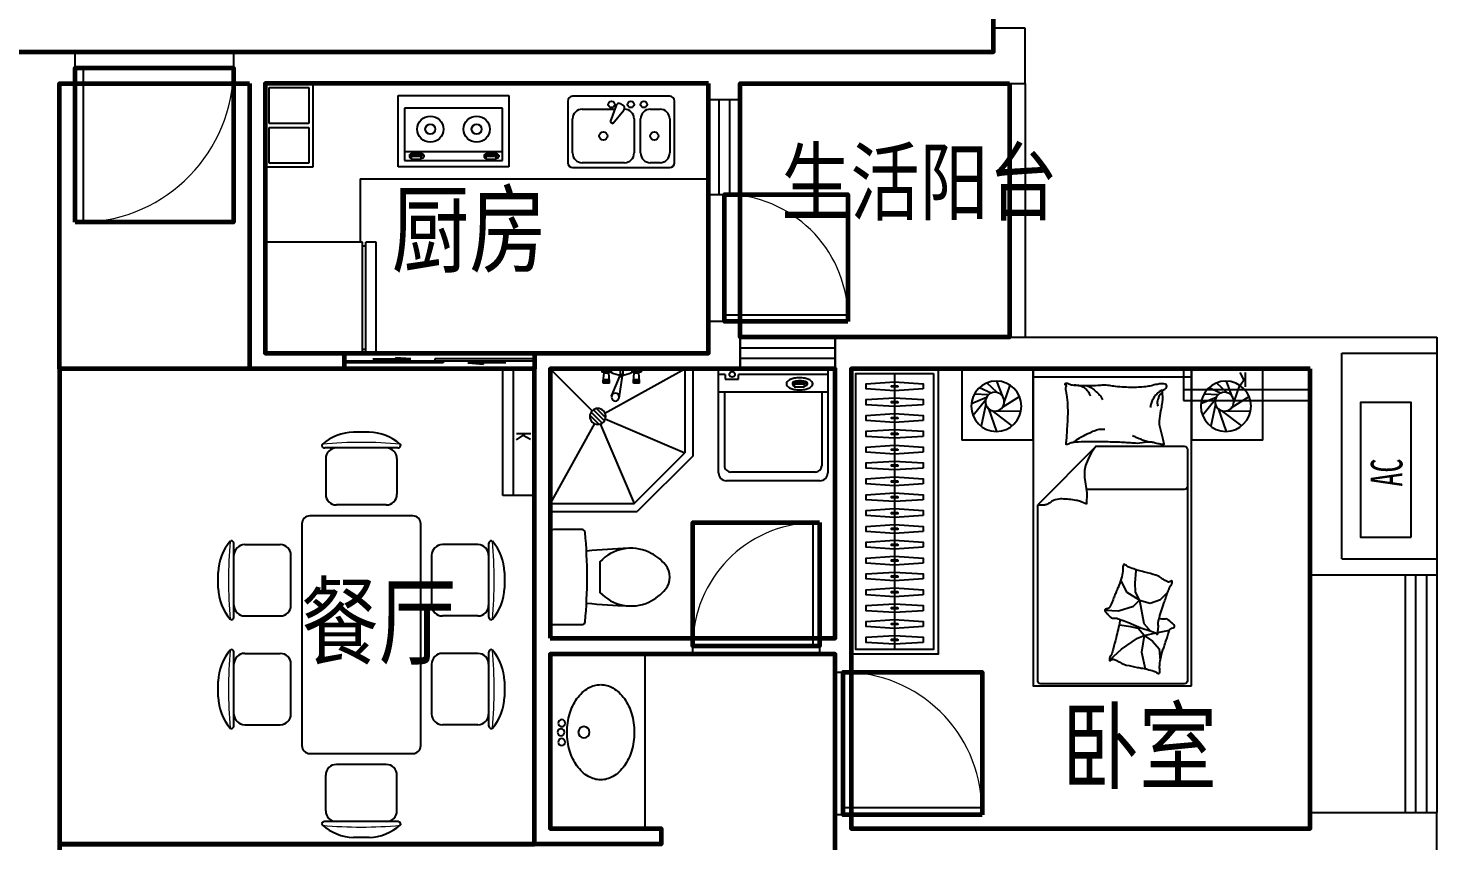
# Model space of a CAD drawing. Extents: x 952153 to 990953, y -827433 to -803533.
# Drawn here: x 971455 to 980353, y -819611 to -814483 of the extents above; entities that cross this region are included whole.
import ezdxf

# ---------------------------------------------------------------- set-up
doc = ezdxf.new("R2010")
doc.units = 0
doc.header["$LTSCALE"] = 1000
doc.header["$MEASUREMENT"] = 0
doc.linetypes.add('HIDDEN', pattern=[7.5, 5, -2.5])
doc.layers.get('0').update_dxf_attribs({"linetype": 'CONTINUOUS'})
for name, color, linetype in [('Balcony(阳台)', 11, 'CONTINUOUS'), ('BATH', 8, 'CONTINUOUS'), ('Elec(电器)', 33, 'CONTINUOUS'), ('F1', 223, 'CONTINUOUS'), ('Furniture(家具)', 8, 'CONTINUOUS'), ('WALL', 2, 'CONTINUOUS'), ('WINDOW', 4, 'CONTINUOUS'), ('家具', 8, 'CONTINUOUS'), ('家具示意', 8, 'CONTINUOUS')]:
    doc.layers.add(name, color=color, linetype=linetype)
for name, color, linetype, lineweight in [('GT_卧室', 1, 'CONTINUOUS', 60), ('GT_卫生间', 5, 'CONTINUOUS', 60), ('GT_厨房', 4, 'CONTINUOUS', 60), ('GT_过道', 30, 'CONTINUOUS', 60), ('GT_门', 245, 'CONTINUOUS', 60), ('GT_阳台', 6, 'CONTINUOUS', 60), ('GT_餐厅', 3, 'CONTINUOUS', 60), ('文字标注', 121, 'CONTINUOUS', 0)]:
    doc.layers.add(name, color=color, linetype=linetype, lineweight=lineweight)
doc.styles.add('-黑体', font='simhei.ttf', dxfattribs={"width": 0.8})
doc.styles.add('_ZBHZ', font='simhei.ttf', dxfattribs={"width": 0.8})
doc.styles.add('DIM_FONT', font='ZBTXT.shx', dxfattribs={"width": 0.8})

# ---------------------------------------------------------------- blocks, each defined once
blk = doc.blocks.new('A$C718D6682')
at = {"linetype": 'Continuous'}
for p, q in [((0, 0.5), (0, 656.3)), ((50, 706.3), (640, 706.3)), ((690, 656.3), (690, 0.5)), ((690, 145.2), (0, 145.2))]:
    blk.add_line(p, q, dxfattribs=at)
for p, q in [((77.7, 651.5), (612.3, 651.5)), ((37.7, 144.8), (37.7, 611.5)), ((652.3, 144.8), (652.3, 611.5)), ((130.2, 88.5), (130.2, 99)), ((146.9, 113.4), (146.9, 96.8)), ((211.5, 113.4), (146.9, 113.4)), ((146.9, 96.8), (211.5, 96.8)), ((211.5, 96.8), (211.5, 113.4)), ((222, 87.4), (221.9, 99.1)), ((0, 36.3), (564.3, 36.3)), ((0, 0.5), (690, 0.5)), ((647.4, 66.1), (564.3, 66.1)), ((564.3, 66.1), (564.3, 35.5)), ((647.4, 35.5), (647.4, 66.1)), ((647.4, 36.3), (690, 36.3))]:
    blk.add_line(p, q)
blk.add_lwpolyline([(261.7, 94.9, 0.185158), (256.8, 107.7, 0.102042), (237.3, 122, 0.060862), (212.3, 130, 0.047173), (178.5, 133.2, 0.047173), (144.8, 130, 0.060862), (119.7, 122, 0.102042), (100.3, 107.7, 0.185158), (95.4, 94.9, 0.185158), (100.3, 82.2, 0.102042), (119.7, 67.8, 0.060862), (144.8, 59.8, 0.047173), (178.5, 56.6, 0.047173), (212.3, 59.8, 0.060862), (237.3, 67.8, 0.102042), (256.8, 82.2, 0.185158)], format="xyb", close=True)
for points in [[(146.9, 108.2, 0.008736), (143.6, 107.4, 0.076276), (132.1, 102.5, 0.259034), (130.2, 99, 0.259034)], [(130.2, 99, 0.259034), (132.1, 95.6, 0.076276), (143.6, 90.7, 0.036515), (157.2, 88.2, 0.026615), (176, 87.2, 0.026615), (194.9, 88.2, 0.036515), (208.4, 90.7, 0.076276), (220, 95.6, 0.259034), (221.9, 99, 0.259034), (220, 102.5, 0.056762), (211.5, 106.5, 0.036515)], [(130.2, 88.5, 0.259034), (132.1, 85.1, 0.076276), (143.6, 80.2, 0.036515), (157.2, 77.7, 0.026615), (176, 76.7, 0.026615), (194.9, 77.7, 0.036515), (208.4, 80.2, 0.076276), (220, 85.1, 0.259034), (221.9, 88.5, 0.078462), (221.7, 89.8, 0.056762)]]:
    blk.add_lwpolyline(points, format="xyb")
blk.add_circle((603.7, 35.5), 17.5)
for centre, start, end in [((50, 656.3), 90, 180), ((640, 656.3), 360, 90)]:
    blk.add_arc(centre, 50, start, end, dxfattribs=at)
for centre, start, end in [((77.7, 611.5), 90, 180), ((612.3, 611.5), 360, 90)]:
    blk.add_arc(centre, 40, start, end)
at = {"width": 0.8, "flags": 9}
for tag in ['YSIZE', 'XSIZE']:
    blk.add_attdef(tag, (345, 0.5), '', height=0.5, rotation=180, dxfattribs=at)
blk = doc.blocks.new('餐桌2')
for p, q in [((-49.6, 529), (49.6, 529)), ((-230, 429), (230, 429)), ((-225, 361.5), (-225, 136.5)), ((225, 361.5), (225, 136.5)), ((325, 0), (-325, 0)), ((-157.5, 69), (157.5, 69)), ((-375, -50), (-375, -1450)), ((375, -1450), (375, -50)), ((-804.3, -636.6), (-804.3, -176.6)), ((804.3, -176.6), (804.3, -636.6)), ((-736.8, -181.6), (-511.8, -181.6)), ((-444.3, -564.1), (-444.3, -249.1)), ((444.3, -249.1), (444.3, -564.1)), ((736.8, -181.6), (511.8, -181.6)), ((-904.3, -456.2), (-904.3, -357)), ((904.3, -357), (904.3, -456.2)), ((-736.8, -631.6), (-511.8, -631.6)), ((736.8, -631.6), (511.8, -631.6)), ((-804.3, -1323.4), (-804.3, -863.4)), ((-736.8, -868.4), (-511.8, -868.4)), ((736.8, -868.4), (511.8, -868.4)), ((804.3, -863.4), (804.3, -1323.4)), ((-444.3, -1250.9), (-444.3, -935.9)), ((444.3, -935.9), (444.3, -1250.9)), ((-904.3, -1143), (-904.3, -1043.8)), ((904.3, -1043.8), (904.3, -1143)), ((-736.8, -1318.4), (-511.8, -1318.4)), ((736.8, -1318.4), (511.8, -1318.4)), ((-325, -1500), (325, -1500)), ((-157.5, -1569), (157.5, -1569)), ((-225, -1861.5), (-225, -1636.5)), ((225, -1861.5), (225, -1636.5)), ((-230, -1929), (230, -1929)), ((-49.6, -2029), (49.6, -2029))]:
    blk.add_line(p, q)
for centre, radius, start, end in [((-239.2, 445.1), 10, 130.72654, 202.66999), ((-39.8, 213.6), 315.6, 91.76514, 130.72654), ((39.8, 213.6), 315.6, 49.27346, 88.23486), ((239.2, 445.1), 10, 337.33001, 49.27346), ((-230, 449), 20, 202.66999, 270), ((-157.5, 361.5), 67.5, 90, 180), ((157.5, 361.5), 67.5, 0, 90), ((230, 449), 20, 270, 337.33001), ((-157.5, 136.5), 67.5, 180, 270), ((157.5, 136.5), 67.5, 270, 0), ((-325, -50), 50, 90, 180), ((325, -50), 50, 0, 90), ((-588.8, -366.7), 315.6, 139.27346, 178.23486), ((-820.4, -167.4), 10, 67.33001, 139.27346), ((-824.3, -176.6), 20, 0, 67.33001), ((824.3, -176.6), 20, 112.66999, 180), ((820.4, -167.4), 10, 40.72654, 112.66999), ((588.8, -366.7), 315.6, 1.76514, 40.72654), ((-736.8, -249.1), 67.5, 90, 180), ((-511.8, -249.1), 67.5, 0, 90), ((511.8, -249.1), 67.5, 90, 180), ((736.8, -249.1), 67.5, 0, 90), ((-588.8, -446.4), 315.6, 181.76514, 220.72654), ((588.8, -446.4), 315.6, 319.27346, 358.23486), ((-736.8, -564.1), 67.5, 180, 270), ((-511.8, -564.1), 67.5, 270, 0), ((511.8, -564.1), 67.5, 180, 270), ((736.8, -564.1), 67.5, 270, 0), ((-820.4, -645.8), 10, 220.72654, 292.66999), ((-824.3, -636.6), 20, 292.66999, 0), ((824.3, -636.6), 20, 180, 247.33001), ((820.4, -645.8), 10, 247.33001, 319.27346), ((-588.8, -1053.6), 315.6, 139.27346, 178.23486), ((-820.4, -854.2), 10, 67.33001, 139.27346), ((-824.3, -863.4), 20, 0, 67.33001), ((-736.8, -935.9), 67.5, 90, 180), ((-511.8, -935.9), 67.5, 0, 90), ((511.8, -935.9), 67.5, 90, 180), ((736.8, -935.9), 67.5, 0, 90), ((824.3, -863.4), 20, 112.66999, 180), ((820.4, -854.2), 10, 40.72654, 112.66999), ((588.8, -1053.6), 315.6, 1.76514, 40.72654), ((-588.8, -1133.3), 315.6, 181.76514, 220.72654), ((588.8, -1133.3), 315.6, 319.27346, 358.23486), ((-824.3, -1323.4), 20, 292.66999, 0), ((-736.8, -1250.9), 67.5, 180, 270), ((-511.8, -1250.9), 67.5, 270, 0), ((511.8, -1250.9), 67.5, 180, 270), ((736.8, -1250.9), 67.5, 270, 0), ((824.3, -1323.4), 20, 180, 247.33001), ((-820.4, -1332.6), 10, 220.72654, 292.66999), ((820.4, -1332.6), 10, 247.33001, 319.27346), ((-325, -1450), 50, 180, 270), ((325, -1450), 50, 270, 0), ((-157.5, -1636.5), 67.5, 90, 180), ((157.5, -1636.5), 67.5, 0, 90), ((-157.5, -1861.5), 67.5, 180, 270), ((157.5, -1861.5), 67.5, 270, 0), ((-239.2, -1945.1), 10, 157.33001, 229.27346), ((-230, -1949), 20, 90, 157.33001), ((-39.8, -1713.6), 315.6, 229.27346, 268.23486), ((39.8, -1713.6), 315.6, 271.76514, 310.72654), ((230, -1949), 20, 22.66999, 90), ((239.2, -1945.1), 10, 310.72654, 22.66999)]:
    blk.add_arc(centre, radius, start, end)
at = {"lineweight": 13}
for centre, start, end in [((0, -2248.8), 84.8023, 95.1977), ((1873.6, -406.6), 174.8023, 185.1977), ((-1873.6, -406.6), 354.8023, 5.1977), ((1873.6, -1093.4), 174.8023, 185.1977), ((-1873.6, -1093.4), 354.8023, 5.1977), ((0, 748.8), 264.8023, 275.1977)]:
    blk.add_arc(centre, 2712.7, start, end, dxfattribs=at)
blk = doc.blocks.new('*U38')
blk.add_line((-970, -275), (770, -275))
for points in [[(-1000, 0), (800, 0), (800, -550), (-1000, -550)], [(-970, -30), (770, -30), (770, -520), (-970, -520)]]:
    blk.add_lwpolyline(points, close=True)
at = {"elevation": 0}
for points in [[(-874, -95), (-862, -275), (-874, -455), (-906, -455), (-918, -275), (-906, -95)], [(-774, -95), (-762, -275), (-774, -455), (-806, -455), (-818, -275), (-806, -95)], [(-674, -95), (-662, -275), (-674, -455), (-706, -455), (-718, -275), (-706, -95)], [(-574, -95), (-562, -275), (-574, -455), (-606, -455), (-618, -275), (-606, -95)], [(-474, -95), (-462, -275), (-474, -455), (-506, -455), (-518, -275), (-506, -95)], [(-374, -95), (-362, -275), (-374, -455), (-406, -455), (-418, -275), (-406, -95)], [(-274, -95), (-262, -275), (-274, -455), (-306, -455), (-318, -275), (-306, -95)], [(-174, -95), (-162, -275), (-174, -455), (-206, -455), (-218, -275), (-206, -95)], [(-74, -95), (-62, -275), (-74, -455), (-106, -455), (-118, -275), (-106, -95)], [(26, -95), (38, -275), (26, -455), (-6, -455), (-18, -275), (-6, -95)], [(126, -95), (138, -275), (126, -455), (94, -455), (82, -275), (94, -95)], [(226, -95), (238, -275), (226, -455), (194, -455), (182, -275), (194, -95)], [(326, -95), (338, -275), (326, -455), (294, -455), (282, -275), (294, -95)], [(426, -95), (438, -275), (426, -455), (394, -455), (382, -275), (394, -95)], [(526, -95), (538, -275), (526, -455), (494, -455), (482, -275), (494, -95)], [(626, -95), (638, -275), (626, -455), (594, -455), (582, -275), (594, -95)], [(726, -95), (738, -275), (726, -455), (694, -455), (682, -275), (694, -95)]]:
    blk.add_lwpolyline(points, close=True, dxfattribs=at)
at = {"ltscale": 15, "elevation": 0}
for points in [[(-894, -255), (-886, -255), (-886, -295), (-894, -295)], [(-794, -255), (-786, -255), (-786, -295), (-794, -295)], [(-694, -255), (-686, -255), (-686, -295), (-694, -295)], [(-594, -255), (-586, -255), (-586, -295), (-594, -295)], [(-494, -255), (-486, -255), (-486, -295), (-494, -295)], [(-394, -255), (-386, -255), (-386, -295), (-394, -295)], [(-294, -255), (-286, -255), (-286, -295), (-294, -295)], [(-194, -255), (-186, -255), (-186, -295), (-194, -295)], [(-94, -255), (-86, -255), (-86, -295), (-94, -295)], [(6, -255), (14, -255), (14, -295), (6, -295)], [(106, -255), (114, -255), (114, -295), (106, -295)], [(206, -255), (214, -255), (214, -295), (206, -295)], [(306, -255), (314, -255), (314, -295), (306, -295)], [(406, -255), (414, -255), (414, -295), (406, -295)], [(506, -255), (514, -255), (514, -295), (506, -295)], [(606, -255), (614, -255), (614, -295), (606, -295)], [(706, -255), (714, -255), (714, -295), (706, -295)]]:
    blk.add_lwpolyline(points, close=True, dxfattribs=at)
blk = doc.blocks.new('_E10NWL')
for p, q in [((-275, 0), (275, 0)), ((-275, -482), (-275, 0)), ((275, 0), (275, -482)), ((275, -482), (-275, -482)), ((-256.6, -482), (-256.6, -499.1)), ((256.6, -482), (256.6, -499.1)), ((-275, -550), (-275, -499.1)), ((275, -499.1), (-275, -499.1)), ((275, -550), (-275, -550)), ((275, -499.1), (275, -550))]:
    blk.add_line(p, q)
at = {"style": 'DIM_FONT', "width": 0.8, "flags": 9}
for tag in ['XSIZE', 'YSIZE']:
    blk.add_attdef(tag, (0, 0), '', height=0.5, dxfattribs=at)
blk = doc.blocks.new('A$C20217E62')
at = {"layer": 'F1'}
for p, q in [((644.3, 450), (30.7, 450)), ((0, 419.3), (0, 30.7)), ((92, 368.2), (297.5, 368.2)), ((306.1, 391.1), (267.3, 287.5)), ((285, 277.2), (355.3, 362.7)), ((335.5, 401.6), (349.8, 393.4)), ((521.6, 368.2), (583, 368.2)), ((675, 30.7), (675, 419.3)), ((30.7, 92), (30.7, 306.8)), ((267.3, 287.5), (285, 277.2)), ((419.3, 306.8), (419.3, 92)), ((460.2, 92), (460.2, 306.8)), ((644.3, 306.8), (644.3, 92)), ((30.7, 0), (644.3, 0)), ((358, 30.7), (92, 30.7)), ((583, 30.7), (521.6, 30.7))]:
    blk.add_line(p, q, dxfattribs=at)
for centre, radius in [((276.1, 398.9), 20.5), ((398.9, 398.9), 20.5), ((480.7, 398.9), 20.5), ((225, 199.4), 25.6), ((547.2, 199.4), 25.6)]:
    blk.add_circle(centre, radius, dxfattribs=at)
for centre, radius, start, end in [((30.7, 419.3), 30.7, 90, 180), ((644.3, 419.3), 30.7, 360, 90), ((92, 306.8), 61.4, 90, 180), ((325.2, 383.9), 20.5, 60, 159.46232), ((339.5, 375.7), 20.5, 320.53768, 60), ((358, 306.8), 61.4, 360, 90), ((521.6, 306.8), 61.4, 90, 180), ((583, 306.8), 61.4, 360, 90), ((92, 92), 61.4, 180, 270), ((358, 92), 61.4, 270, 360), ((521.6, 92), 61.4, 180, 270), ((583, 92), 61.4, 270, 360), ((30.7, 30.7), 30.7, 180, 270), ((644.3, 30.7), 30.7, 270, 360)]:
    blk.add_arc(centre, radius, start, end, dxfattribs=at)
blk = doc.blocks.new('A$C179D235A')
at = {"layer": 'BATH'}
for p, q in [((0, 0), (0, 450)), ((0, 450), (700, 450)), ((700, 450), (700, 0)), ((40, 370.4), (40, 40)), ((660, 370.4), (40, 370.4)), ((660, 40), (660, 370.4)), ((40, 95.7), (660, 95.7)), ((40, 40), (660, 40)), ((71.2, 73.5), (71.3, 61.8)), ((146.3, 64), (81.7, 64)), ((81.7, 64), (81.7, 47.4)), ((81.7, 47.4), (146.3, 47.4)), ((146.3, 47.4), (146.3, 64)), ((163, 72.3), (163, 61.8)), ((544.2, 73.5), (544.3, 61.8)), ((554.7, 64), (554.7, 47.4)), ((619.3, 64), (554.7, 64)), ((554.7, 47.4), (619.3, 47.4)), ((619.3, 47.4), (619.3, 64)), ((636, 72.3), (636, 61.8)), ((700, 0), (0, 0))]:
    blk.add_line(p, q, dxfattribs=at)
for centre, radius in [((203.7, 237), 82.5), ((203.7, 237), 31.6), ((496.3, 237), 82.5), ((496.3, 237), 31.6)]:
    blk.add_circle(centre, radius, dxfattribs=at)
for centre, radius, start, end in [((75.4, 72.3), 4.03, 121.91056, 180), ((75.4, 72.3), 4.03, 180, 197.94544), ((75.4, 61.8), 4.03, 121.91056, 180), ((75.4, 61.8), 4.03, 180, 238.08944), ((95.1, 40.7), 41.3, 104.46313, 121.91056), ((95.1, 30.1), 41.3, 104.46313, 121.91056), ((95.1, 93.4), 41.3, 238.08944, 251.08449), ((108.3, -10.7), 94.4, 96.09827, 104.46313), ((108.3, -21.3), 94.4, 96.09827, 104.46313), ((117.2, -93.3), 177.5, 90, 96.09827), ((117.2, -103.9), 177.5, 90, 96.09827), ((117.2, -93.3), 177.5, 83.90173, 90), ((117.2, -103.9), 177.5, 83.90173, 90), ((126, -10.7), 94.4, 75.53687, 83.90173), ((126, -21.3), 94.4, 75.53687, 83.90173), ((126, 144.8), 94.4, 282.46105, 284.46313), ((139.2, 40.7), 41.3, 58.08944, 75.53687), ((139.2, 30.1), 41.3, 58.08944, 75.53687), ((139.2, 93.4), 41.3, 284.46313, 301.91056), ((158.9, 72.3), 4.03, 0, 58.08944), ((158.9, 61.8), 4.03, 360, 58.08944), ((158.9, 61.8), 4.03, 301.91056, 360), ((548.4, 72.3), 4.03, 121.91056, 180), ((548.4, 72.3), 4.03, 180, 197.94544), ((548.4, 61.8), 4.03, 121.91056, 180), ((548.4, 61.8), 4.03, 180, 238.08944), ((568.1, 40.7), 41.3, 104.46313, 121.91056), ((568.1, 30.1), 41.3, 104.46313, 121.91056), ((568.1, 93.4), 41.3, 238.08944, 251.08449), ((581.3, -10.7), 94.4, 96.09827, 104.46313), ((581.3, -21.3), 94.4, 96.09827, 104.46313), ((590.1, -93.3), 177.5, 90, 96.09827), ((590.1, -103.9), 177.5, 90, 96.09827), ((590.1, -93.3), 177.5, 83.90173, 90), ((590.1, -103.9), 177.5, 83.90173, 90), ((599, -10.7), 94.4, 75.53687, 83.90173), ((599, -21.3), 94.4, 75.53687, 83.90173), ((599, 144.8), 94.4, 282.46105, 284.46313), ((612.2, 40.7), 41.3, 58.08944, 75.53687), ((612.2, 30.1), 41.3, 58.08944, 75.53687), ((612.2, 93.4), 41.3, 284.46313, 301.91056), ((631.9, 72.3), 4.03, 0, 58.08944), ((631.9, 61.8), 4.03, 0, 58.08944), ((631.9, 61.8), 4.03, 301.91056, 360)]:
    blk.add_arc(centre, radius, start, end, dxfattribs=at)
blk = doc.blocks.new('TP6')
blk.add_lwpolyline([(20, -300), (200.8, -300, 0.388903), (220.7, -281.7, 0.043619), (220.7, 281.7, 0.388903), (200.8, 300), (20, 300, 0.414214), (0, 280), (0, -280, 0.414214), (20, -300, 0.414214)], format="xyb")
blk.add_lwpolyline([(623.4, 157.5, 0.325454), (314.1, 96.3), (314.1, -96.3, 0.325454), (623.4, -157.5, 0.11195), (728.4, -76.5, 0.35994), (728.4, 76.5, 0.11195)], format="xyb", close=True)
for centre, start, end in [((821.6, -7004.3), 92.61819, 94.72691), ((821.6, 7004.3), 265.27309, 267.38181)]:
    blk.add_arc(centre, 7193.5, start, end)
blk = doc.blocks.new('_E12QMA')
for centre, radius in [((-57.4, -41.7), 22.1), ((0, -37.5), 22.1), ((61.8, -41.7), 22.1), ((0, -181.7), 35.3)]:
    blk.add_circle(centre, radius)
for centre, radius, start, end in [((0, -499.9), 424.2, 90, 106.29491), ((0, -499.9), 424.2, 73.70509, 90), ((-77.1, -329.5), 234.6, 125.21186, 149.59017), ((-30.5, -395.5), 315.5, 106.29491, 125.21186), ((30.5, -395.5), 315.5, 54.78814, 73.70509), ((77.1, -329.5), 234.6, 30.40983, 54.78814), ((-148.3, -287.7), 152.1, 149.59017, 180), ((148.3, -287.7), 152.1, 360, 390.40983), ((-148.3, -287.7), 152.1, 180, 210.40983), ((148.3, -287.7), 152.1, 329.59017, 360), ((-77.1, -245.9), 234.6, 210.40983, 234.78814), ((-30.5, -179.8), 315.5, 234.78814, 253.70509), ((30.5, -179.8), 315.5, 286.29491, 305.21186), ((77.1, -245.9), 234.6, 305.21186, 329.59017), ((0, -75.5), 424.2, 253.70509, 270), ((0, -75.5), 424.2, 270, 286.29491)]:
    blk.add_arc(centre, radius, start, end)
at = {"style": 'DIM_FONT', "width": 0.8, "flags": 9}
for tag in ['XSIZE', 'YSIZE']:
    blk.add_attdef(tag, (0, 0), '', height=0.5, dxfattribs=at)
blk = doc.blocks.new('*U44')
at = {"linetype": 'HIDDEN', "ltscale": 0.3}
blk.add_line((0, -116.7), (800, -116.7), dxfattribs=at)
for p, q in [((407.6, -137.1), (407.6, -226.7)), ((447.9, -137.6), (407.6, -195.8)), ((445.3, -226.2), (419.6, -178.5))]:
    blk.add_line(p, q)
blk.add_lwpolyline([(800, -50), (0, -50), (0, -250), (800, -250)], close=True, dxfattribs=at)
blk = doc.blocks.new('空调室外机2')
at = {"ltscale": 0.5}
blk.add_lwpolyline([(0, 0), (850, 0), (850, 320), (0, 320)], close=True, dxfattribs=at)
at = {"ltscale": 0.5, "style": '_ZBHZ', "width": 0.65}
blk.add_text('AC', height=200, dxfattribs=at).set_placement((319.3, 54.6))
blk = doc.blocks.new('A$C367E6596')
at = {"layer": '家具示意'}
for p, q in [((0, 1947.6), (1000, 1947.6)), ((25.8, 1491.5), (25.8, 32.2)), ((602.6, 1511.5), (45.8, 1511.5)), ((602.6, 1511.5), (971.6, 1141.7)), ((45.8, 1238.9), (664.4, 1238.9)), ((971.6, 32.2), (971.6, 1141.7)), ((349.4, 727), (344.5, 730)), ((356.6, 647.7), (349.4, 727)), ((354.8, 592.6), (356.6, 647.7)), ((407, 589.6), (443.4, 662.5)), ((443.4, 662.5), (442.3, 681.9)), ((196.2, 543.7), (149.8, 590.5)), ((260.6, 521.7), (196.2, 543.7)), ((328.4, 540.9), (260.6, 521.7)), ((328.4, 540.9), (301, 394.1)), ((328.4, 540.9), (354.8, 592.6)), ((328.4, 540.9), (407, 589.6)), ((366.5, 501.8), (328.4, 540.9)), ((462.1, 473.1), (366.5, 501.8)), ((545.3, 477.3), (462.1, 473.1)), ((268.9, 356.7), (261.2, 347.7)), ((301, 394.1), (268.9, 356.7)), ((299.3, 317.6), (336.2, 360.5)), ((336.2, 360.5), (383.2, 372.5)), ((383.2, 372.5), (455.4, 382.3)), ((213.5, 335.7), (138.8, 351.4)), ((245.7, 282.4), (203.5, 233.5)), ((299.3, 317.6), (225.1, 333.2)), ((299.3, 317.6), (245.7, 282.4)), ((299.3, 317.6), (316, 213)), ((342.2, 299.7), (299.3, 317.6)), ((441.2, 231.2), (342.2, 299.7)), ((203.5, 233.5), (197.3, 159.5)), ((316, 213), (292.8, 107.7)), ((518.8, 161.1), (441.2, 231.2)), ((45.8, 12.2), (951.6, 12.2))]:
    blk.add_line(p, q, dxfattribs=at)
blk.add_lwpolyline([(0, 0), (0, 2000), (1000, 2000), (1000, 0)], close=True, dxfattribs=at)
for points in [[(185.1, 1866.4, -0.263368), (157.1, 1885.2, -0.494818), (166.3, 1903.9, -0.049225), (184, 1905.7, -0.036831), (207.6, 1903.9, -0.031893), (245.6, 1895.8, 0.035782), (279.5, 1888.8, 0.032941), (369.2, 1882.9, 0.026564), (480.4, 1888.8, 0.017905), (517.9, 1894.2, -0.033397), (538.1, 1896.4, -0.03204), (575.2, 1895.7, 0.018442), (639.5, 1892.7, 0.010837), (704.3, 1893.4, 0.014624), (752.2, 1896.4, 0.111249), (774.7, 1903.7, -0.153708), (791.6, 1907.7, -0.076444), (799.1, 1906, -0.215512), (801, 1903.9, -0.585858), (798.4, 1900.9, 0.363489), (793.5, 1898.3, 0.191716), (793.4, 1886.8, -0.129675), (795.4, 1870.1, -0.01735), (792.4, 1853.3, 0.019326), (789.8, 1838.2, 0.018818), (783.1, 1769.9, 0.021828), (782.2, 1710.6, 0.006204), (783.6, 1676.8, 0.001963), (789.8, 1569.9, 0.028341), (794, 1533.8, -0.117014), (793.5, 1524.9, -0.36606), (792.1, 1523.9, -0.03973), (778.5, 1526.7, -0.048309), (764.7, 1532.2, 0.062981), (754.1, 1536.1, 0.04058), (730.7, 1539.5, 0.014345), (663.9, 1541.7, 0.005484), (538.5, 1541, 0.007153), (442.3, 1538, 0.008762), (399.8, 1535.3, -0.008153), (354.1, 1532.4, -0.06251), (297, 1536.8, 0.078669), (251.4, 1538.8, 0.047825), (229, 1534.1, -0.034494), (198.2, 1526.7, -0.023571), (172.9, 1523.7, -0.510228), (171.9, 1524.9), (179.4, 1554.9), (200.1, 1637.4, 0.073041), (202.1, 1657, 0.023305), (196.3, 1718.1, 0.018299), (192.3, 1741, -0.01097), (184.9, 1779, -0.042281), (182, 1813.3, -0.027201), (184.9, 1866.7)], [(658.9, 1892.6, 0.027842), (635.2, 1882, 0.048685), (622.6, 1873.9, 0.023666), (594.7, 1849.5, 0.031223), (575.7, 1828.9, 0.046801), (570.6, 1821.2, 0.023191), (562.5, 1804.5)], [(740.9, 1898.3, 0.088153), (706.4, 1894.8, 0.088153), (675.2, 1879.5, 0.077547), (653.6, 1857.9, 0.077547), (639.5, 1830.7)], [(183.4, 1850.4, -0.05369), (197.6, 1837.4, -0.070312), (205.7, 1825.1, -0.015448), (209.5, 1816.6, -0.013244), (213.2, 1806.3, -0.082127), (216.2, 1788.3, -0.064164), (213.2, 1765.1)], [(184.9, 1866.4, -0.077379), (219.7, 1841.1, -0.077379), (245.2, 1806.3, -0.047525), (255.1, 1781.7, -0.047525), (260.2, 1755.7)], [(744.7, 1538, 0.016108), (705.8, 1564.2, 0.024599), (679, 1579.3, 0.009477), (629.9, 1602.6, 0.015937), (600.1, 1614.9, 0.072521), (583.7, 1618.5, 0.033339), (547.5, 1618.7)], [(275.5, 1539.5, 0.009729), (302.8, 1548.5, 0.009729), (329.7, 1558.6, 0.007971), (351.4, 1567.7, 0.007971), (372.9, 1577.4)], [(602.6, 1511.5, -0.085272), (665.9, 1401.4, -0.124044), (675.2, 1313.8), (661.5, 1218.4), (663.3, 1145.9)], [(663.3, 1145.9, -0.027362), (701.8, 1162.3, -0.040834), (728.9, 1169.7, -0.038441), (816.6, 1179.2, -0.076528), (860.7, 1173.9, -0.103649), (888.2, 1159.5, 0.093398), (918.4, 1143, 0.072727), (940.5, 1139.2, 0.052315), (971.6, 1141.7)], [(450.3, 418.6, 0.025626), (451.8, 409.2, 0.0108), (476.4, 303.3, 0.00456), (495.4, 231.5, 0.01125), (504.1, 202.6, 0.069394), (511.7, 186.8, -0.079756), (518.1, 173, -0.106399), (518.8, 161.1, -0.328642), (515.8, 158.2, -0.299547), (510.8, 160.5, 0.189917), (504.1, 165.5, 0.033518), (496, 167.1, 0.075627), (492.4, 167, 0.053489), (485.9, 165.2, 0.017838), (467.6, 157, 0.038394), (447.1, 144.9, -0.059529), (433.5, 137.6, -0.035943), (411.9, 131, -0.011245), (341.4, 116.2, -0.006203), (309.2, 110.7, 0.010783), (290.6, 107.3, 0.019485), (279.8, 104.6, 0.005062), (238.4, 92.3, 0.101392), (217.2, 80.7, -0.223768), (206.1, 77.7, -0.25558), (202.7, 80.5, -0.081563), (199.7, 93.3, -0.071805), (200.7, 107, 0.069985), (201.8, 121, 0.03546), (195.4, 169.3, 0.029432), (180.3, 226, 0.001554), (171.1, 253.5, -0.00152), (161.6, 281.6, -0.004735), (152.3, 310.7, 0.00382), (140.8, 346.8, 0.296001), (116.5, 366.4, -0.649774), (110.7, 384.1, -0.02319), (114.7, 387.4, 0.0288), (117.9, 390.1, 0.005727), (123, 394.9, -0.004358), (129.6, 401.3, -0.027528), (144.1, 413.8, -0.046214), (153.8, 419.8, -0.194121), (167.3, 421, 0.133719), (186.6, 420.3, 0.005779), (204.6, 424.8, 0.008882)]]:
    blk.add_lwpolyline(points, format="xyb", dxfattribs=at)
blk.add_lwpolyline([(395.4, 749, 0.101392), (415.7, 762.2, -0.223768), (426.5, 766, -0.25558), (430.2, 763.5, -0.081563), (434.2, 750.9, -0.071805), (434.2, 737.3, 0.069985), (434.1, 723.2, 0.03546), (444.2, 675.5, 0.029432), (463.7, 620.2, 0.001554), (475, 593.4, -0.00152), (486.5, 566.1, -0.004735), (498, 537.8, 0.00382), (512.3, 502.7, 0.296001), (538, 485, -0.649774), (545.1, 467.8, -0.02319), (541.4, 464.3, 0.0288), (538.4, 461.3, 0.005727), (533.8, 456.1, -0.004358), (527.7, 449.2, -0.027528), (514.1, 435.7, -0.046214), (504.9, 428.9, -0.194121), (491.5, 426.8, 0.133719), (472.3, 425.9, 0.011505), (437.3, 413.9, 0.008882), (392.6, 396.5, 0.012426), (335.7, 371.4, -0.033612), (314.2, 363.1), (267.8, 348.5), (232, 337.2, 0.224341), (220.4, 326.5, -0.722772), (213.3, 326.9, -0.103513), (213.2, 330, 0.053465), (213.5, 335.7, 0.030109), (211.3, 354.4, -0.031436), (209.2, 372.3, -0.05324), (209.9, 384.4, 0.05518), (210.5, 396.1, 0.056271), (207, 416.7, 0.0108), (174.3, 520.4, 0.00456), (149.8, 590.5, 0.01125), (139, 618.7, 0.069394), (130.2, 633.8, -0.079756), (122.8, 647.1, -0.106399), (121.2, 658.9, -0.328642), (123.9, 662.1, -0.299547), (129.1, 660.1, 0.189917), (136.1, 655.7, 0.033518), (144.3, 654.7, 0.075627), (148, 655, 0.053489), (154.3, 657.4, 0.017838), (171.9, 667, 0.038394), (191.4, 680.6, -0.059529), (204.4, 688.9, -0.035943), (225.4, 697.2, -0.011245), (294.6, 717.2, -0.006203), (326.3, 725.3, 0.010783), (344.5, 730, 0.019485), (355.2, 733.5, 0.005062)], format="xyb", close=True, dxfattribs=at)
for centre, start, end in [((45.8, 1491.5), 90, 180), ((45.8, 1258.9), 180, 270), ((45.8, 32.2), 180, 270), ((951.6, 32.2), 270, 0)]:
    blk.add_arc(centre, 20, start, end, dxfattribs=at)
at = {"layer": '家具示意', "style": 'DIM_FONT', "width": 0.8, "flags": 9}
for tag in ['XSIZE', 'YSIZE']:
    blk.add_attdef(tag, (0, 2000), '', height=0.5, dxfattribs=at)
blk = doc.blocks.new('A$C332848BE')
for p, q in [((450, 450), (0, 450)), ((0, 0), (0, 450)), ((450, 450), (450, 0)), ((151.7, 222.8), (121.1, 361.8)), ((167.5, 250.9), (218.3, 394.3)), ((188, 263.3), (315.3, 360.4)), ((149.9, 194.7), (70.1, 294.5)), ((223, 264.9), (372.5, 267.9)), ((155, 180.3), (59.5, 220.2)), ((256.5, 241.7), (363.2, 173.9)), ((267.2, 212), (305.2, 103.8)), ((168.1, 163.3), (77.8, 159.9)), ((184.1, 152.9), (109.9, 119.2)), ((223, 149.8), (158.1, 88.7)), ((257.5, 174.5), (220.8, 77.3)), ((450, 0), (0, 0))]:
    blk.add_line(p, q)
for centre, radius in [((217.3, 235.7), 158.5), ((207.9, 207.4), 59.4)]:
    blk.add_circle(centre, radius)
blk = doc.blocks.new('A$C505D2F39')
at = {"layer": 'F1'}
for p, q in [((526.4, 301.1), (0, 301.1)), ((0, 301.1), (0, 0)), ((250.4, 275.9), (25.2, 275.9)), ((25.2, 275.9), (25.2, 24.7)), ((250.4, 24.7), (250.4, 275.9)), ((501.2, 275.9), (275.6, 275.9)), ((275.6, 275.9), (275.6, 24.7)), ((501.2, 24.7), (501.2, 275.9)), ((526.4, 0), (526.4, 301.1)), ((0, 0), (526.4, 0)), ((25.2, 24.7), (250.4, 24.7)), ((275.6, 24.7), (501.2, 24.7))]:
    blk.add_line(p, q, dxfattribs=at)
blk = doc.blocks.new('A$C77202156')
at = {"layer": 'BATH'}
for p, q in [((350, 900), (0, 550)), ((900, 900), (350, 900)), ((900, 0), (900, 900)), ((50, 529.3), (370.7, 850)), ((584.5, 347.6), (370.7, 850)), ((900, 850), (370.7, 850)), ((620.7, 345.5), (900, 850)), ((0, 0), (0, 550)), ((810, 564.6), (810, 525)), ((810, 564.6), (820, 564.6)), ((820, 564.6), (875, 560)), ((820, 564.6), (820, 525)), ((830, 564.6), (830, 525)), ((875, 530), (875, 560)), ((875, 560), (875, 530)), ((900, 575), (880, 575)), ((880, 575), (880, 515)), ((900, 575), (899.9, 325)), ((50, 0), (50, 529.3)), ((552.5, 315.5), (50, 529.3)), ((715.4, 435.2), (855.9, 457.2)), ((810, 525), (820, 525)), ((820, 525), (875, 530)), ((900, 457.4), (857.7, 457.4)), ((900, 515), (875, 515)), ((727.2, 386.6), (857.7, 442.4)), ((732.5, 432.8), (732.5, 432.8)), ((809.9, 374.6), (809.9, 335)), ((809.9, 374.6), (819.9, 374.6)), ((819.9, 374.6), (819.9, 335)), ((819.9, 374.6), (874.9, 370)), ((829.9, 374.6), (829.9, 335)), ((900, 442.4), (857.7, 442.4)), ((899.9, 385), (874.9, 385)), ((874.9, 370), (874.9, 340)), ((874.9, 340), (874.9, 370)), ((879.9, 385), (879.9, 325)), ((554.5, 279.3), (50, 0)), ((607.1, 250.5), (550.5, 307.1)), ((627.6, 258.3), (558.3, 327.6)), ((641.7, 272.5), (572.4, 341.7)), ((649.5, 293), (592.9, 349.5)), ((809.9, 335), (819.9, 335)), ((819.9, 335), (874.9, 340)), ((899.9, 325), (879.9, 325)), ((635.3, 264.7), (900, 0)), ((0, 0), (900, 0))]:
    blk.add_line(p, q, dxfattribs=at)
for centre, radius in [((857.7, 449.9), 7.5), ((721.7, 411), 25)]:
    blk.add_circle(centre, radius, dxfattribs=at)
blk.add_arc((1008.3, 449.9), 148.3, 153.98453, 205.963, dxfattribs=at)
blk.add_ellipse((600, 300), major_axis=(35.4, 35.4), ratio=1, dxfattribs=at)
blk = doc.blocks.new('$DorLib2D$00000001')
for p, q in [((0.45, 0.975), (0.5, 0.975)), ((0.45, 0), (0.45, 0.975)), ((0.5, 0), (0.5, 0.975)), ((0.5, 0), (0.45, 0))]:
    blk.add_line(p, q)
at = {"lineweight": 13}
blk.add_arc((0.475, 0), 0.975, 91.46928, 180, dxfattribs=at)
blk = doc.blocks.new('$TCHSYS$WIN2D')
for p, q in [((-0.5, 0.5), (0.5, 0.5)), ((-0.5, 0.5), (-0.5, -0.5)), ((0.5, 0.5), (0.5, -0.5)), ((0.5, 0.167), (-0.5, 0.167)), ((0.5, -0.167), (-0.5, -0.167)), ((-0.5, -0.5), (0.5, -0.5))]:
    blk.add_line(p, q)
blk = doc.blocks.new('$DorLib2D$00000131')
at = {"color": 0, "linetype": 'Continuous'}
for p, q in [((0.15, 0.125), (0.2319, 0.1973)), ((0.2319, 0.1973), (0.2319, 0.125)), ((-0.5, 0.125), (-0.5, 0)), ((0.0192, 0.125), (-0.5, 0.125)), ((0.0192, 0), (0.0192, 0.125)), ((0.35, 0.125), (0.15, 0.125)), ((-0.5, 0), (0.0192, 0)), ((-0.024, 0), (0.5, 0)), ((-0.024, -0.125), (-0.024, 0)), ((0.5, 0), (0.5, -0.125)), ((-0.35, -0.125), (-0.15, -0.125)), ((-0.2319, -0.1973), (-0.2319, -0.125)), ((-0.15, -0.125), (-0.2319, -0.1973)), ((0.5, -0.125), (-0.024, -0.125))]:
    blk.add_line(p, q, dxfattribs=at)
blk = doc.blocks.new('$WINLIB2D$00000001')
for p, q in [((-0.5, 0.5), (0.5, 0.5)), ((-0.5, 0.5), (-0.5, -0.5)), ((0.5, -0.5), (0.5, 0.5)), ((0.5, 0.167), (-0.5, 0.167)), ((0.5, -0.167), (-0.5, -0.167)), ((-0.5, -0.5), (0.5, -0.5))]:
    blk.add_line(p, q)

msp = doc.modelspace()

# ---------------------------------------------------------------- linework, layer by layer
at = {"layer": 'Balcony(阳台)'}
for p, q in [((977653.1, -814832.5, 0), (977653.1, -816432.5, 0)), ((977753.1, -814832.5, 0), (977753.1, -816432.5, 0)), ((980353.1, -816532.5, 0), (980353.1, -817831.8, 0))]:
    msp.add_line(p, q, dxfattribs=at)
at = {"layer": 'BATH'}
msp.add_line((975353.1, -819532.5, 0), (975353.1, -818432.5, 0), dxfattribs=at)
at = {"layer": 'GT_卧室'}
msp.add_lwpolyline([(979553.1, -816632.5), (976653.1, -816632.5), (976653.1, -819532.5), (979553.1, -819532.5), (979553.1, -816632.5)], dxfattribs=at)
at = {"layer": 'GT_卫生间'}
msp.add_lwpolyline([(974753.1, -818332.5), (976553.1, -818332.5), (976553.1, -816632.5), (974753.1, -816632.5), (974753.1, -818332.5)], dxfattribs=at)
at = {"layer": 'GT_厨房'}
msp.add_lwpolyline([(975753.1, -814832.5), (972953.1, -814832.5), (972953.1, -816532.5), (975753.1, -816532.5), (975753.1, -814832.5)], dxfattribs=at)
at = {"layer": 'GT_过道'}
for points in [[(965553.1, -813332.5), (965553.1, -814632.5), (977553.1, -814632.5), (977553.1, -813332.5), (965553.1, -813332.5)], [(972853.1, -814832.5), (972853.1, -816632.5), (971653.1, -816632.5), (971653.1, -814832.5), (972853.1, -814832.5)], [(971653.1, -819632.5), (971653.1, -820832.8), (975553.1, -820832.8), (975553.1, -822432.5), (976553.1, -822432.5), (976553.1, -818432.5), (974753.1, -818432.5), (974753.1, -819532.5), (975453.1, -819532.5), (975453.1, -819632.5), (971653.1, -819632.5)]]:
    msp.add_lwpolyline(points, dxfattribs=at)
at = {"layer": 'GT_门'}
for points in [[(971753.1, -815707.5), (971753.1, -814732.5), (972753.1, -814732.5), (972753.1, -815707.5), (971778.1, -815707.5), (971753.1, -815707.5)], [(976633.1, -816332.5), (975853.1, -816332.5), (975853.1, -815532.5), (976633.1, -815532.5), (976633.1, -816332.5)], [(974653.1, -816532.5), (974653.1, -816632.5), (973453.1, -816632.5), (973453.1, -816532.5), (974653.1, -816532.5)], [(976453.1, -817602.5), (976453.1, -818382.5), (975653.1, -818382.5), (975653.1, -817602.5), (976453.1, -817602.5)], [(977480.6, -819446.4), (976603.1, -819446.4), (976603.1, -818546.4), (977480.6, -818546.4), (977480.6, -819446.4)]]:
    msp.add_lwpolyline(points, dxfattribs=at)
at = {"layer": 'GT_阳台', "elevation": 0}
msp.add_lwpolyline([(977653.1, -814832.5), (977653.1, -816432.5), (975953.1, -816432.5), (975953.1, -814832.5), (977653.1, -814832.5)], dxfattribs=at)
at = {"layer": 'GT_餐厅'}
msp.add_lwpolyline([(974653.1, -816632.5), (971653.1, -816632.5), (971653.1, -819632.5), (974653.1, -819632.5), (974653.1, -816632.5)], dxfattribs=at)
at = {"layer": 'WALL'}
for p, q in [((977753.1, -814482.5), (977553.1, -814482.5)), ((977553.1, -814482.5), (977553.1, -814632.5)), ((977753.1, -814832.5), (977753.1, -814482.5)), ((971553.1, -814632.5), (971353.1, -814632.5)), ((971753.1, -814632.5), (971553.1, -814632.5)), ((971753.1, -814832.5), (971753.1, -814632.5)), ((972953.1, -814632.5), (972753.1, -814632.5)), ((972753.1, -814632.5), (972753.1, -814832.5)), ((972953.1, -814632.5), (975853.1, -814632.5)), ((975853.1, -814632.5), (977553.1, -814632.5)), ((971653.1, -825432.5), (971653.1, -814832.5)), ((971653.1, -814832.5), (971753.1, -814832.5)), ((972753.1, -814832.5), (972853.1, -814832.5)), ((972853.1, -814832.5), (972853.1, -816532.5)), ((972853.1, -814832.5), (972853.1, -816532.5)), ((972953.1, -814832.5), (972953.1, -816532.5)), ((972953.1, -814832.5), (975753.1, -814832.5)), ((975753.1, -814832.5), (975753.1, -814932.5)), ((975953.1, -814932.5), (975953.1, -814832.5)), ((975953.1, -814832.5), (977753.1, -814832.5)), ((975753.1, -814932.5), (975953.1, -814932.5)), ((975953.1, -816332.5), (975753.1, -816332.5)), ((975753.1, -816332.5), (975753.1, -816532.5)), ((975953.1, -816432.5), (975953.1, -816332.5)), ((975953.1, -816632.5), (975953.1, -816432.5)), ((976653.1, -816432.5), (976553.1, -816432.5)), ((976553.1, -816432.5), (976553.1, -816632.5)), ((976653.1, -816432.5), (979653.1, -816432.5)), ((979653.1, -816432.5), (980353.1, -816432.5)), ((980353.1, -816432.5), (980353.1, -816532.5)), ((972853.1, -816532.5), (972853.1, -816532.5)), ((972853.1, -816532.5), (972853.1, -816632.5)), ((973453.1, -816532.5), (972953.1, -816532.5)), ((973453.1, -816632.5), (973453.1, -816532.5)), ((974753.1, -816532.5), (974653.1, -816532.5)), ((974653.1, -816532.5), (974653.1, -816632.5)), ((974753.1, -816532.5), (975753.1, -816532.5)), ((979753.1, -817831.8), (979753.1, -816532.5)), ((979753.1, -816532.5), (980353.1, -816532.5)), ((972853.1, -816632.5), (972953.1, -816632.5)), ((972953.1, -816632.5), (973453.1, -816632.5)), ((974653.1, -818332.5), (974653.1, -816632.5)), ((974753.1, -816632.5), (975853.1, -816632.5)), ((974753.1, -818332.5), (974753.1, -816632.5)), ((975853.1, -816632.5), (975953.1, -816632.5)), ((976553.1, -816632.5), (976553.1, -818332.5)), ((976653.1, -816632.5), (979553.1, -816632.5)), ((976653.1, -816632.5), (976653.1, -818332.5)), ((979553.1, -817831.8), (979553.1, -816632.5)), ((979553.1, -817831.8), (979553.1, -817831.8)), ((979553.1, -817831.8), (979553.1, -817931.8)), ((979753.1, -817831.8), (980353.1, -817831.8)), ((980353.1, -817831.8), (980353.1, -817931.8)), ((979553.1, -817931.8), (979653.1, -817931.8)), ((979653.1, -817931.8), (980353.1, -817931.8)), ((974653.1, -818332.5), (974653.1, -819632.5)), ((975653.1, -818332.5), (974753.1, -818332.5)), ((974753.1, -818332.5), (975653.1, -818332.5)), ((975653.1, -818432.5), (975653.1, -818332.5)), ((976553.1, -818332.5), (976453.1, -818332.5)), ((976453.1, -818332.5), (976453.1, -818432.5)), ((976653.1, -818546.4), (976653.1, -818332.5)), ((974753.1, -818432.5), (975653.1, -818432.5)), ((974753.1, -818432.5), (974753.1, -819532.5)), ((976453.1, -818432.5), (976553.1, -818432.5)), ((976553.1, -818432.5), (976553.1, -818546.4)), ((976553.1, -818546.4), (976653.1, -818546.4)), ((976653.1, -819446.4), (976553.1, -819446.4)), ((976553.1, -819446.4), (976553.1, -819532.5)), ((976653.1, -819532.5), (976653.1, -819446.4)), ((979553.1, -819432.5, 0), (979553.1, -819532.5, 0)), ((979553.1, -819532.5), (979553.1, -819432.5)), ((979553.1, -819432.5), (980353.1, -819432.5)), ((980353.1, -821032.5), (980353.1, -819432.5)), ((974753.1, -819532.5), (975453.1, -819532.5)), ((975453.1, -819532.5), (975453.1, -819632.5)), ((976553.1, -819532.5), (976553.1, -821432.5)), ((979553.1, -819532.5), (976653.1, -819532.5)), ((979553.1, -819532.5), (976653.1, -819532.5))]:
    msp.add_line(p, q, dxfattribs=at)
at = {"layer": 'WINDOW'}
for p, q in [((971753.1, -814632.5, 0), (972753.1, -814632.5, 0)), ((971753.1, -814632.5, 0), (972753.1, -814632.5, 0)), ((975953.1, -815532.5, 0), (975953.1, -816332.5, 0)), ((973203.1, -816532.5, 0), (974403.1, -816532.5, 0)), ((979553.1, -819432.5, 0), (979553.1, -817931.8, 0)), ((980153.1, -817931.8, 0), (980153.1, -819432.5, 0)), ((980218.1, -817931.8, 0), (980218.1, -819432.5, 0)), ((980288.1, -817931.8, 0), (980288.1, -819432.5, 0)), ((980353.1, -817931.8, 0), (980353.1, -819432.5, 0)), ((975653.1, -818332.5, 0), (976453.1, -818332.5, 0))]:
    msp.add_line(p, q, dxfattribs=at)
at = {"layer": '家具'}
for q in [(975753.1, -815432.5, 0), (973553.1, -815832.5, 0)]:
    msp.add_line((973553.1, -815432.5, 0), q, dxfattribs=at)

# ---------------------------------------------------------------- block references
at = {"xscale": -1, "rotation": 359.9999210926388}
msp.add_blockref('A$C367E6596', (978803.6, -818632.5, 0), dxfattribs=at)
at = {"layer": 'BATH'}
for name, p in [('A$C179D235A', (973791.8, -815356.7, 0)), ('TP6', (974753.1, -817946.7, 0))]:
    msp.add_blockref(name, p, dxfattribs=at)
at = {"layer": 'BATH', "linetype": 'ByBlock', "xscale": -1, "rotation": 270}
msp.add_blockref('A$C77202156', (974753.1, -817532.5, 0), dxfattribs=at)
at = {"layer": 'BATH', "rotation": 180}
msp.add_blockref('A$C718D6682', (976506.1, -816632, 0), dxfattribs=at)
at = {"layer": 'BATH', "extrusion": (0, 0, -1), "zscale": -1, "rotation": 180}
for p in [(-977353.6, -816632.5, 0), (-978803.6, -816632.5, 0)]:
    msp.add_blockref('A$C332848BE', p, dxfattribs=at)
at = {"layer": 'Elec(电器)', "xscale": -1, "rotation": 90}
msp.add_blockref('*U44', (974403.1, -816632.5, 0), dxfattribs=at)
at = {"layer": 'Elec(电器)'}
for name, p, rotation in [('*U44', (979553.1, -816882.5, 0), 180), ('空调室外机2', (980190.6, -817694.9, 0), 90)]:
    msp.add_blockref(name, p, dxfattribs=dict(at, rotation=rotation))
at = {"layer": 'F1', "extrusion": (0, 0, -1), "zscale": -1, "rotation": 90}
msp.add_blockref('A$C505D2F39', (-972953.1, -815358.9, 0), dxfattribs=at)
at = {"layer": 'F1', "extrusion": (0, 0, -1), "xscale": -1, "zscale": -1}
msp.add_blockref('A$C20217E62', (-974863.4, -815362, 0), dxfattribs=at)
at = {"layer": 'Furniture(家具)'}
for name, p, rotation in [('*U38', (977203.1, -817632.5, 0), 270), ('餐桌2', (973559.7, -819060.1, 0), 180)]:
    msp.add_blockref(name, p, dxfattribs=dict(at, rotation=rotation))
at = {"layer": 'WINDOW'}
for name, p, xscale, yscale, zscale, rotation in [('$DorLib2D$00000001', (972253.1, -814732.5), -1000, -1000, -1000, 359.9999999999905), ('$TCHSYS$WIN2D', (975853.1, -815232.5), 600, -200, 600, 269.9999999999852), ('$DorLib2D$00000001', (975853.1, -815932.5), 800, 800, 800, 269.9999999999852), ('$WINLIB2D$00000001', (976253.1, -816532.5), -599.9999999727585, -200, -599.9999999727585, 359.9999999989829), ('$DorLib2D$00000131', (974053.1, -816582.5), 1200, -100, 1200, 6.003096e-10), ('$DorLib2D$00000001', (976053.1, -818382.5), -800, -800, -800, 180), ('$DorLib2D$00000001', (976603.1, -818996.4), 900, 900, 900, 270.0000000007559)]:
    msp.add_blockref(name, p, dxfattribs=dict(at, xscale=xscale, yscale=yscale, zscale=zscale, rotation=rotation))
at = {"layer": '家具', "extrusion": (0, 0, -1), "xscale": 1.272727273404598, "yscale": 1.272727273404598, "zscale": -1.27272727272727, "rotation": 270}
msp.add_blockref('_E10NWL', (-972953.1, -816182.5, 0), dxfattribs=at)
at = {"layer": '家具', "extrusion": (0, 0, -1), "zscale": -0.9999999999999998, "rotation": 270}
msp.add_blockref('_E12QMA', (-974783.9, -818925.7, 0), dxfattribs=at)

# ---------------------------------------------------------------- texts
at = {"layer": '文字标注', "style": '-黑体', "width": 0.8}
msp.add_text('生活阳台', height=400, dxfattribs=at).set_placement((976212.9, -815653.2, 0))
for s, p in [('厨房', (973751.1, -815977.1, 0)), ('餐厅', (973178.5, -818451.5, 0)), ('卧室', (977982, -819239.4, 0))]:
    msp.add_text(s, height=450, rotation=360, dxfattribs=at).set_placement(p)

doc.saveas('drawing.dxf')
